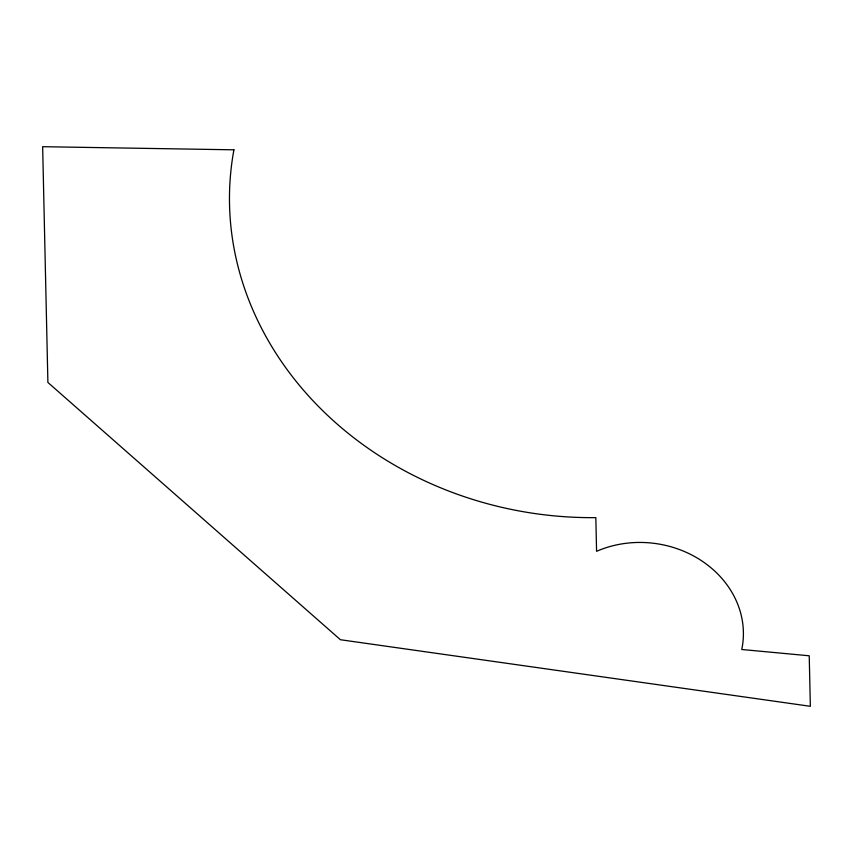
<?xml version="1.0" encoding="UTF-8"?>
<svg xmlns="http://www.w3.org/2000/svg" width="853" height="853" viewBox="0 0 853 853"><rect width="100%" height="100%" fill="white"/><g stroke="black" fill="none" stroke-linecap="round" stroke-linejoin="round"><path stroke-width="1.28" d="M233.925 149.819L42.65 146.695L47.896 382.453L340.422 639.729L810.35 706.305L809.23 655.786L741.747 649.496A99.993 87.539 8.3 0 0 702.509 561.381A99.993 87.539 8.3 0 0 596.578 551.315L595.831 517.632A349.954 306.366 8.3 0 1 233.925 149.819"/></g></svg>
